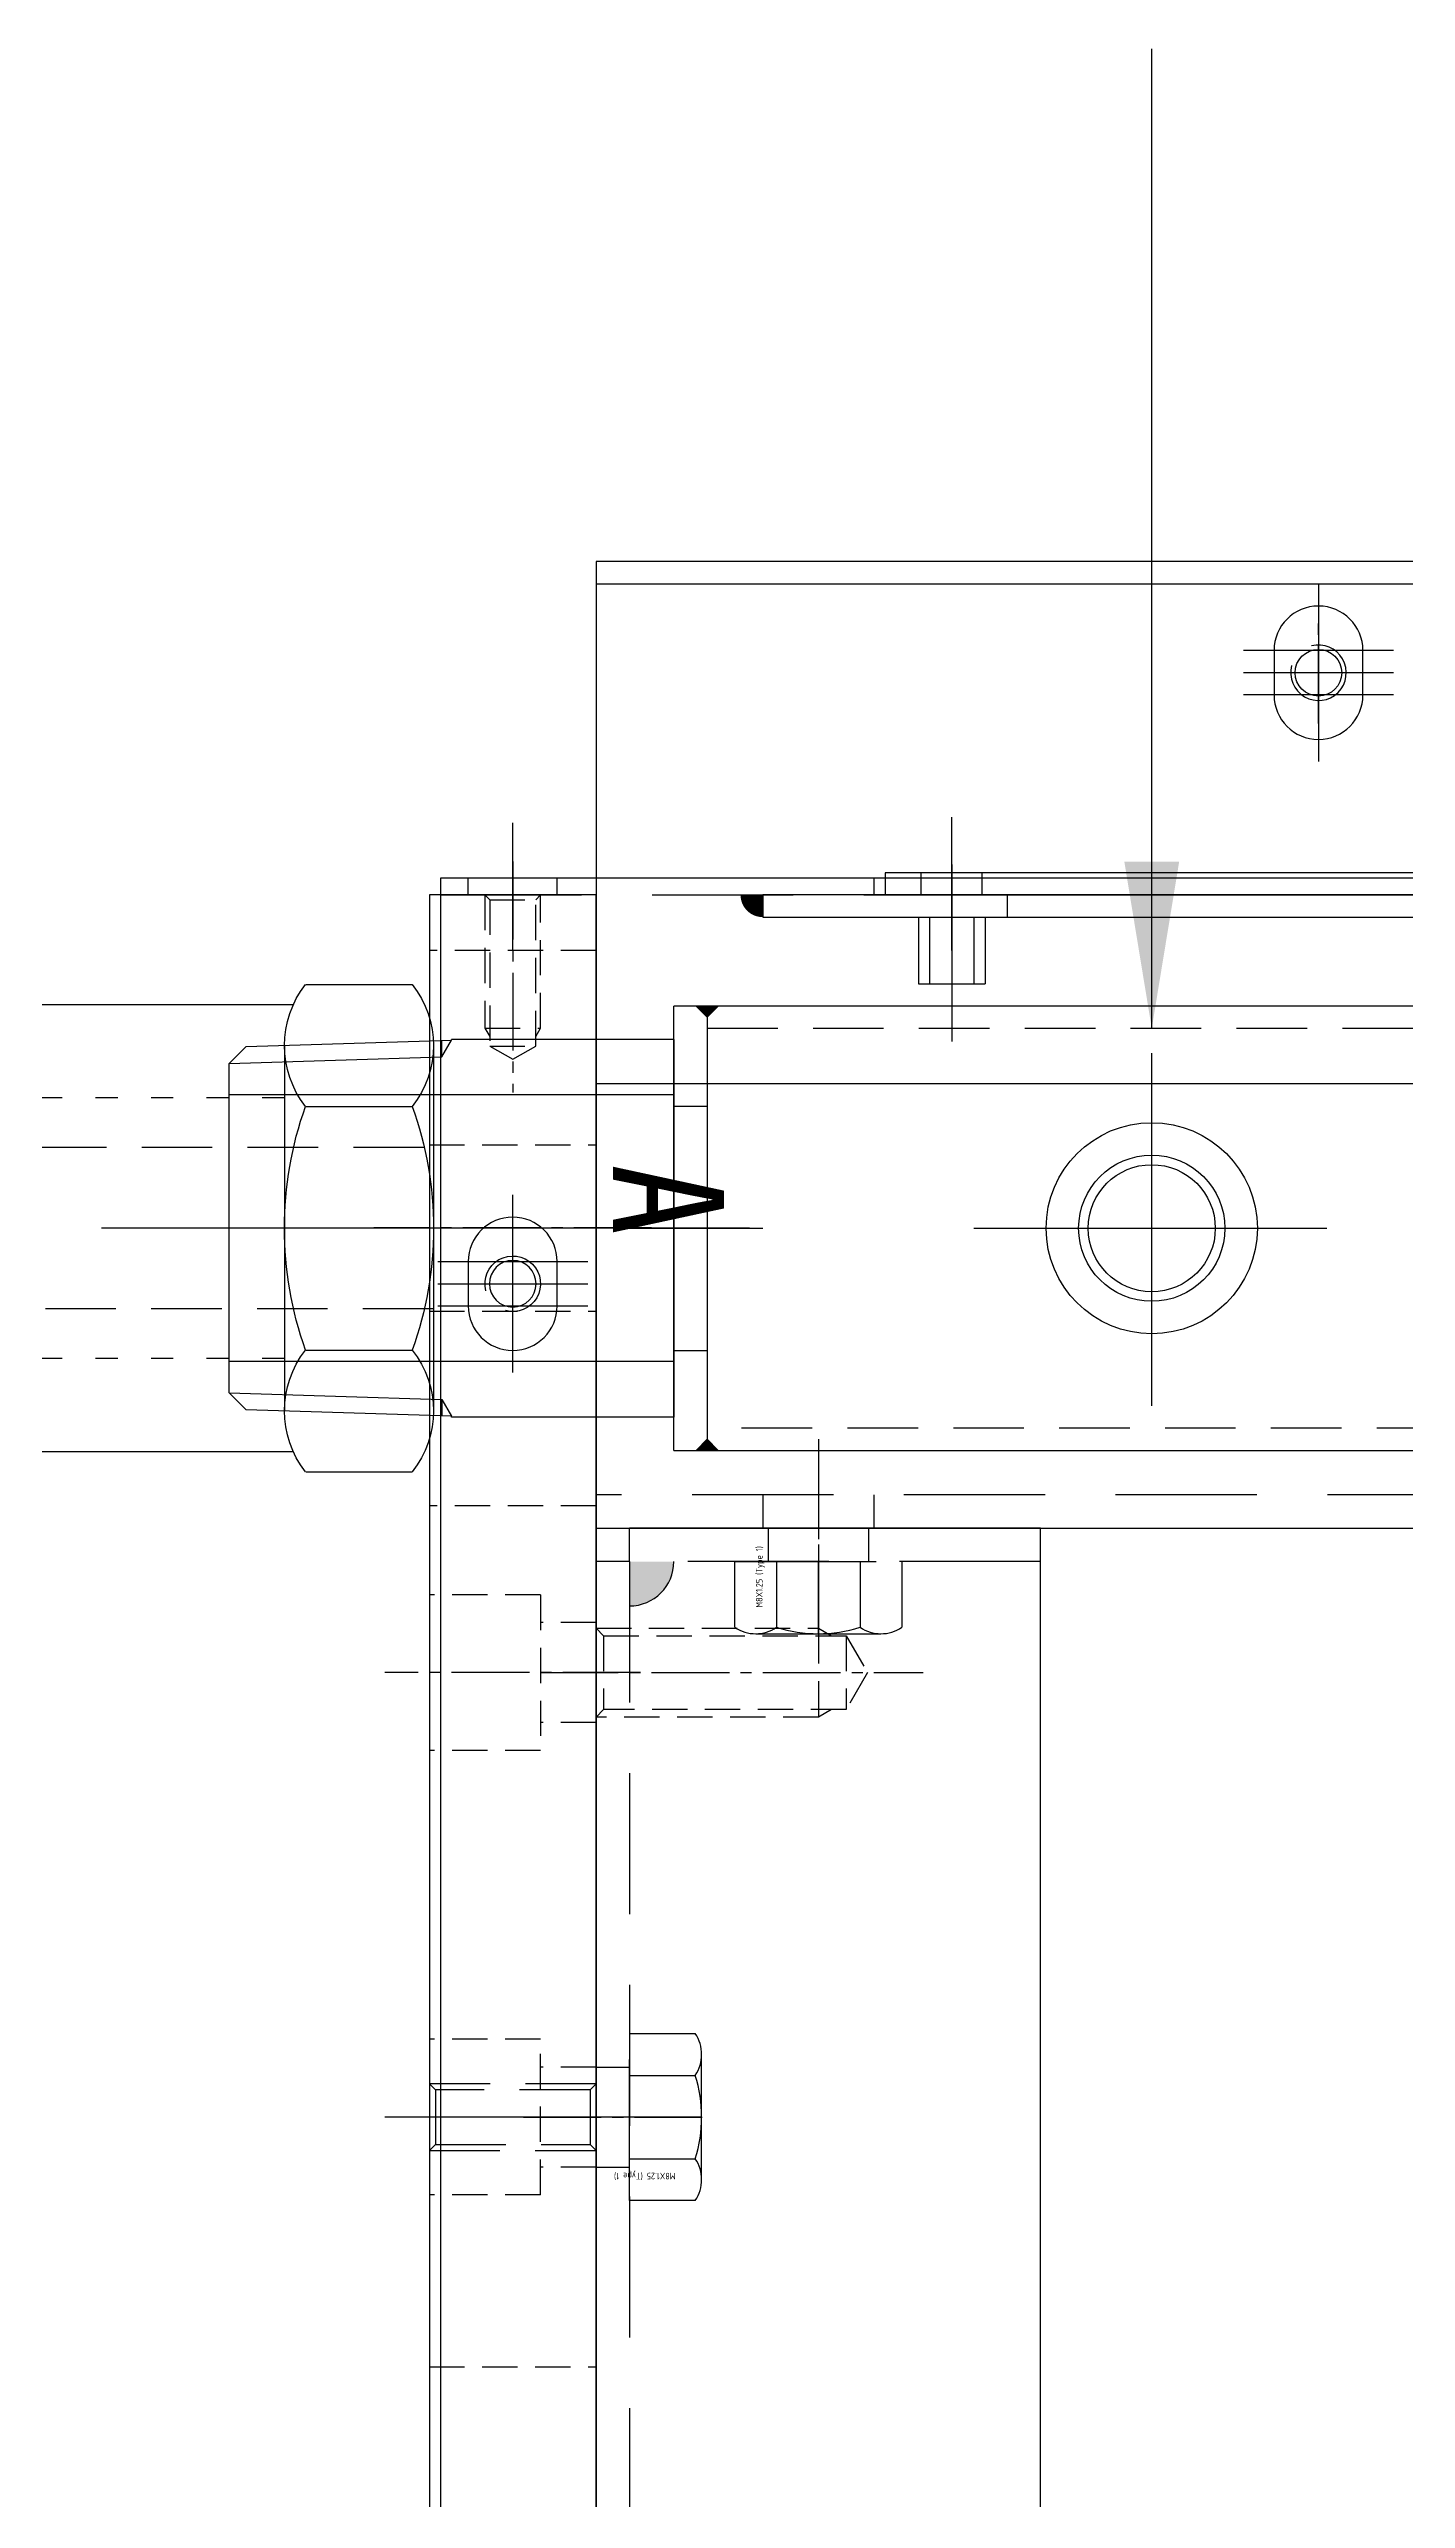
# Model space of a CAD drawing. Header units: millimetres. Extents: x 282 to 14566, y -4134 to 5341.
# Drawn here: x 8191.9 to 8314, y 1956 to 2176.5 of the extents above; entities that cross this region are included whole.
import ezdxf
from ezdxf.enums import TextEntityAlignment as Align

# ---------------------------------------------------------------- set-up
doc = ezdxf.new("R2010")
doc.units = ezdxf.units.MM
for name, pattern in [('CENTER', [50.8, 31.75, -6.35, 6.35, -6.35]), ('CENTER1', [10, 7, -1, 1, -1]), ('DASHED', [5, 2, -3]), ('HIDDEN', [9.525, 6.35, -3.175]), ('HIDDEN2', [4.7625, 3.175, -1.5875]), ('HIDDENX2', [19.05, 12.7, -6.35]), ('PHANTOM', [63.5, 31.75, -6.35, 6.35, -6.35, 6.35, -6.35])]:
    doc.linetypes.add(name, pattern=pattern)
for name, color, linetype in [('BALL-VALVE-1', 1, 'CENTER'), ('BALL-VALVE-2', 2, 'HIDDEN'), ('BALL-VALVE-3', 3, 'DASHED'), ('BALL-VALVE-4', 4, 'PHANTOM'), ('BALL-VALVE-5', 7, 'Continuous'), ('BALL-VALVE-8', 8, 'Continuous'), ('CENTER', 1, 'CENTER'), ('THIN', 3, 'Continuous')]:
    doc.layers.add(name, color=color, linetype=linetype)
doc.styles.add('HAN', font='')
doc.styles.get("Standard").update_dxf_attribs({"font": 'ISOCP.SHX', "bigfont": 'WHGTXT.SHX'})
doc.styles.get('HAN').set_extended_font_data('GulimChe')
doc.dimstyles.new('PS-6', dxfattribs={"dimscale": 6, "dimtxt": 3.2, "dimasz": 2.5, "dimexe": 2, "dimexo": 2.5, "dimgap": 2, "dimtad": 1, "dimtoh": 1, "dimdec": 3, "dimrnd": 0.005, "dimzin": 12, "dimdsep": 46, "dimtxsty": 'Standard', "dimcen": 0, "dimclrt": 2, "dimazin": 3, "dimtfac": 1, "dimtdec": 3, "dimtofl": 0, "dimtmove": 0, "dimatfit": 3, "dimfxl": 0, "dimtolj": 1, "dimtzin": 0, "dimarcsym": 0})

# ---------------------------------------------------------------- blocks, each defined once
blk = doc.blocks.new('A$C065017E1')
at = {"color": 1, "linetype": 'CENTER1'}
for p, q in [((-585, 565.42), (-585, 574.58)), ((-580.42, 570), (-589.58, 570)), ((-655, 480), (-620.58, 480))]:
    blk.add_line(p, q, dxfattribs=at)
at = {"linetype": 'HIDDEN2'}
for p, q in [((-630, 484), (-630, 476)), ((-627.5, 483.32), (-627.5, 476.68))]:
    blk.add_line(p, q, dxfattribs=at)
at = {"color": 2, "ltscale": 10}
blk.add_lwpolyline([(-650, 580), (-650, 0), (0, 0), (0, 580)], close=True, dxfattribs=at)
at = {"linetype": 'HIDDEN2'}
for points in [[(-650, 484), (-630, 484), (-628.83, 483.32)], [(-650, 484), (-649.32, 483.32), (-649.32, 476.68), (-650, 476)], [(-649.32, 483.32), (-627.5, 483.32), (-625.58, 480), (-627.5, 476.68), (-649.32, 476.68)], [(-628.83, 476.68), (-630, 476), (-650, 476)]]:
    blk.add_lwpolyline(points, dxfattribs=at)
at = {"color": 3}
blk.add_circle((-585, 570), 2.1, dxfattribs=at)
blk.add_arc((-585, 570), 2.5, 164.966, 104.591)
blk = doc.blocks.new('A$C52180AF6')
at = {"color": 2, "linetype": 'HIDDENX2'}
for p, q in [((6.5, -5.63), (6.5, 5.63)), ((0, 3.75), (5.92, 3.75)), ((0, -3.75), (5.92, -3.75))]:
    blk.add_line(p, q, dxfattribs=at)
blk.add_lwpolyline([(0, -7.51), (0, 7.51), (5.92, 7.51, -0.309401), (5.92, 3.75, -0.154701), (5.92, -3.75, -0.309401), (5.92, -7.51)], format="xyb", close=True, dxfattribs=at)
at = {"layer": 'CENTER'}
blk.add_line((6.5, 0), (0, 0), dxfattribs=at)
at = {"color": 2, "linetype": 'HIDDENX2'}
blk.add_text('M8X1.25 (Type 1)', height=0.6, rotation=180, dxfattribs=at).set_placement((4.16, -5.32), align=Align.MIDDLE_LEFT)
blk = doc.blocks.new('A$C69761F78')
h = blk.add_hatch(color=256)
h.dxf.hatch_style = 1
h.paths.add_polyline_path([(3, 46), (3, 50), (7, 50, -0.414214)])
at = {"color": 1, "linetype": 'CENTER1'}
for p, q in [((20, 59.54), (20, 43.46)), ((-6.54, 0), (9.54, 0))]:
    blk.add_line(p, q, dxfattribs=at)
at = {"color": 3}
for p, q in [((40, 53), (3, 53)), ((3, 50), (3, 53)), ((40, -353), (40, 53)), ((0, -350), (0, 50)), ((3, 50), (0, 50))]:
    blk.add_line(p, q, dxfattribs=at)
at = {"color": 2, "linetype": 'HIDDEN2'}
for p, q in [((15.5, 53), (15.5, 50)), ((24.5, 53), (24.5, 50)), ((0, 4.5), (3, 4.5)), ((0, -4.5), (3, -4.5))]:
    blk.add_line(p, q, dxfattribs=at)
at = {"color": 2, "linetype": 'HIDDENX2'}
for p, q in [((3, 50), (3, -350)), ((40, 50), (3, 50))]:
    blk.add_line(p, q, dxfattribs=at)
blk.add_arc((3, 50), 4, 270, 0, dxfattribs=at)
at = {"rotation": 270}
blk.add_blockref('A$C52180AF6', (20, 50), dxfattribs=at)
blk.add_blockref('A$C52180AF6', (3, 0))
blk = doc.blocks.new('A$C5C183642')
at = {"color": 1, "linetype": 'CENTER1'}
blk.add_line((-610, -8), (-610, 5), dxfattribs=at)
at = {"color": 2, "linetype": 'HIDDENX2'}
for p, q in [((-615, -3), (-615, 0)), ((-605, -3), (-605, 0)), ((20, -3), (-630, -3))]:
    blk.add_line(p, q, dxfattribs=at)
at = {"color": 3}
blk.add_lwpolyline([(20, -40), (-630, -40), (-630, 0), (20, 0)], close=True, dxfattribs=at)
blk = doc.blocks.new('A$C763D30CA')
at = {"color": 250, "linetype": 'CENTER1'}
blk.add_line((-303, 18), (-303, -3), dxfattribs=at)
at = {"color": 250, "linetype": 'HIDDEN'}
for points in [[(-306, 15), (-305.46, 14.46), (-300.54, 14.46), (-300, 15)], [(-305.46, 14.46), (-305.46, 0.54)], [(-300.54, 0.54), (-300.54, 14.46)], [(-306, 0), (-305.46, 0.54), (-300.54, 0.54), (-300, 0)]]:
    blk.add_lwpolyline(points, dxfattribs=at)
at = {"layer": 'THIN', "color": 250, "linetype": 'HIDDEN'}
for points in [[(-306, 15), (-306, 0)], [(-300, 0), (-300, 15)]]:
    blk.add_lwpolyline(points, dxfattribs=at)
blk = doc.blocks.new('A$C4F3D6082')
at = {"color": 1, "linetype": 'CENTER1'}
for p, q in [((7.5, 523), (7.5, 502.21)), ((7.5, 480.5), (7.5, 489.5)), ((12, 485), (3, 485)), ((-4, 450), (19, 450)), ((-4, 410), (19, 410))]:
    blk.add_line(p, q, dxfattribs=at)
at = {"linetype": 'HIDDEN2'}
for p, q in [((0, 515), (15, 515)), ((0, 465), (15, 465)), ((5, 457), (5, 443)), ((5, 457), (15, 457)), ((0, 454.5), (5, 454.5)), ((0, 445.5), (5, 445.5)), ((5, 443), (15, 443))]:
    blk.add_line(p, q, dxfattribs=at)
at = {"color": 2, "linetype": 'HIDDEN2'}
for p, q in [((10, 508), (5, 508)), ((9.57, 506.4), (5.43, 506.4)), ((5, 403), (5, 417)), ((5, 417), (15, 417)), ((0, 414.5), (5, 414.5)), ((0, 405.5), (5, 405.5)), ((5, 403), (15, 403)), ((15, 387.5), (0, 387.5))]:
    blk.add_line(p, q, dxfattribs=at)
at = {"color": 6, "linetype": 'HIDDEN2'}
for p, q in [((15, 497.52), (0, 497.52)), ((15, 482.52), (0, 482.52))]:
    blk.add_line(p, q, dxfattribs=at)
at = {"color": 6, "linetype": 'CENTER1'}
blk.add_line((-5, 490.02), (20, 490.02), dxfattribs=at)
at = {"color": 30}
blk.add_lwpolyline([(0, 0), (0, 520), (15, 520), (15, 0)], close=True, dxfattribs=at)
at = {"color": 2, "linetype": 'HIDDEN2'}
for points in [[(5.43, 507.25), (5, 508), (5, 520)], [(10, 520), (9.57, 519.57), (5.43, 519.57), (5, 520)], [(9.57, 519.57), (9.57, 506.4), (7.5, 505.21), (5.43, 506.4), (5.43, 519.57)], [(10, 520), (10, 508), (9.57, 507.25)]]:
    blk.add_lwpolyline(points, dxfattribs=at)
at = {"color": 3}
blk.add_circle((7.5, 485), 2.1, dxfattribs=at)
blk.add_arc((7.5, 485), 2.5, 345.409, 285.034)
at = {"xscale": -1, "rotation": 90}
blk.add_blockref('A$C763D30CA', (15, 107), dxfattribs=at)
at = {"color": 2, "style": 'HAN'}
blk.add_text('A', height=10, rotation=90, dxfattribs=at).set_placement((-1.51, 489.35))
blk = doc.blocks.new('A$C197C64E6')
at = {"color": 1, "linetype": 'CENTER'}
blk.add_line((-603, -4.74), (-603, 11.2), dxfattribs=at)
for p, q in [((-606, 6), (-600, 6)), ((-606, 0), (-606, 6)), ((-605, 0), (-605, 6)), ((-601, 0), (-601, 6)), ((-600, 0), (-600, 6))]:
    blk.add_line(p, q)
at = {"color": 2, "linetype": 'HIDDEN'}
blk.add_line((-598, -2), (-598, 0), dxfattribs=at)
at = {"color": 3}
blk.add_lwpolyline([(0, 0), (0, -2), (-620, -2), (-620, 0)], close=True, dxfattribs=at)
blk = doc.blocks.new('A$C664E0AA2')
h = blk.add_hatch(color=256)
h.dxf.hatch_style = 1
h.paths.add_polyline_path([(-600, -22, -0.414214), (-602, -20), (-600, -20)])
at = {"color": 3}
for q in [(-534, 8), (-615, -18.5)]:
    blk.add_line((-615, 8), q, dxfattribs=at)
at = {"color": 1, "linetype": 'CENTER'}
for p, q in [((-550, 8), (-550, -8)), ((-543.25, 2), (-556.75, 2)), ((-543.25, 0), (-556.75, 0)), ((-543.25, -2), (-556.75, -2)), ((-622.5, -25), (-622.5, -13.5)), ((-622.5, -63), (-622.5, -47)), ((-629.25, -53), (-615.75, -53)), ((-629.25, -55), (-615.75, -55)), ((-629.25, -57), (-615.75, -57))]:
    blk.add_line(p, q, dxfattribs=at)
at = {"color": 2, "linetype": 'HIDDENX2'}
for p, q in [((-626.5, -20), (-626.5, -18.5)), ((-618.5, -20), (-618.5, -18.5)), ((-590, -18.5), (-590, -20)), ((-629, -20), (49, -20))]:
    blk.add_line(p, q, dxfattribs=at)
at = {"color": 3}
for points in [[(-546, 2, 1), (-554, 2), (-554, -2, 1), (-546, -2)], [(-618.5, -53, 1), (-626.5, -53), (-626.5, -57, 1), (-618.5, -57)]]:
    blk.add_lwpolyline(points, format="xyb", close=True, dxfattribs=at)
blk.add_lwpolyline([(49, -541.5), (49, -18.5), (-629, -18.5), (-629, -541.5)], close=True, dxfattribs=at)
at = {"xscale": -1, "rotation": 180}
blk.add_blockref('A$C197C64E6', (20, -22), dxfattribs=at)
blk = doc.blocks.new('A$C086D17AC')
for p, q in [((0, -17), (0, 17)), ((0, 17), (20, 17)), ((20.87, 15.42), (20.87, 16.9)), ((0, 12), (40, 12)), ((0, -12), (40, -12)), ((20.87, -15.42), (20.87, -16.9)), ((0, -17), (20, -17))]:
    blk.add_line(p, q)
blk.add_lwpolyline([(20, 17), (20, 16.92), (38.47, 16.35), (40, 14.82), (40, -14.82), (38.47, -16.35), (20, -16.92), (20, -17)])
at = {"layer": 'CENTER'}
blk.add_line((-6.81, 0), (44.74, 0), dxfattribs=at)
at = {"layer": 'THIN'}
for points in [[(40, 14.82), (20.87, 15.42), (20, 16.92)], [(40, -14.82), (20.87, -15.42), (20, -16.92)]]:
    blk.add_lwpolyline(points, dxfattribs=at)
blk = doc.blocks.new('A$C13B9252F')
for points in [[(-79, 52), (-80, 51), (-81, 52)], [(-80, 13), (-81, 12), (-79, 12)]]:
    blk.add_hatch(color=256).paths.add_polyline_path(points)
at = {"color": 2, "linetype": 'HIDDEN2', "ltscale": 2}
for p, q in [((-80, 50), (520, 50)), ((-83, 43), (-80, 43)), ((-83, 21), (-80, 21)), ((520, 14), (-80, 14))]:
    blk.add_line(p, q, dxfattribs=at)
at = {"color": 1, "linetype": 'CENTER1', "ltscale": 2}
blk.add_line((-88, 32), (-75, 32), dxfattribs=at)
for points in [[(-83, 12), (-83, 52)], [(-83, 12), (523, 12), (523, 52), (-83, 52)], [(-81, 52), (-80, 51), (-80, 13), (-81, 12)], [(-80, 51), (-79, 52)], [(-79, 12), (-80, 13)]]:
    blk.add_lwpolyline(points)
for radius in [9.5, 5.72]:
    blk.add_circle((-40, 32), radius)
at = {"layer": 'CENTER'}
for p, q in [((-40, 16), (-40, 48)), ((-56, 32), (-24, 32))]:
    blk.add_line(p, q, dxfattribs=at)
at = {"layer": 'THIN'}
blk.add_circle((-40, 32), 6.58, dxfattribs=at)
at = {"rotation": 180}
blk.add_blockref('A$C086D17AC', (-83, 32), dxfattribs=at)
blk = doc.blocks.new('A$C53025D84')
at = {"layer": 'BALL-VALVE-1'}
for p, q in [((123.76, 60.25), (123.76, -78.79)), ((181.53, -53.51), (65.99, -53.51))]:
    blk.add_line(p, q, dxfattribs=at)
at = {"layer": 'BALL-VALVE-2'}
for p, q in [((179.64, -46.25), (67.87, -46.25)), ((178.79, -60.78), (68.72, -60.78))]:
    blk.add_line(p, q, dxfattribs=at)
at = {"layer": 'BALL-VALVE-3'}
for p, q in [((139.43, -16.1), (108.08, -16.1)), ((108.11, -41.78), (103.64, -41.78)), ((139.43, -40.62), (108.08, -40.62)), ((166.23, -41.78), (139.4, -41.78)), ((108.11, -65.25), (103.64, -65.25)), ((166.23, -65.25), (139.4, -65.25))]:
    blk.add_line(p, q, dxfattribs=at)
at = {"layer": 'BALL-VALVE-4'}
for p, q in [((108.11, -33.4), (102.83, -33.4)), ((167.03, -33.4), (139.4, -33.4)), ((108.11, -73.63), (102.83, -73.63)), ((167.03, -73.63), (139.4, -73.63))]:
    blk.add_line(p, q, dxfattribs=at)
blk.add_lwpolyline([(106.99, -53.51), (106.99, 41.49, -1), (140.52, 41.49), (140.52, -53.51, -1), (106.99, -53.51, -1)], format="xyb", dxfattribs=at)
at = {"layer": 'BALL-VALVE-5'}
for p, q in [((88.31, -31.59), (69.79, -31.59)), ((92.14, -31.59), (101.72, -31.59)), ((168.14, -31.59), (177.72, -31.59)), ((67.87, -69.97), (67.87, -37.06)), ((90.23, -69.97), (90.23, -37.06)), ((90.23, -69.97), (90.23, -37.06)), ((103.64, -69.97), (103.64, -37.06)), ((166.23, -69.97), (166.23, -37.06)), ((179.64, -69.97), (179.64, -37.06)), ((88.31, -42.55), (69.79, -42.55)), ((92.14, -42.55), (101.72, -42.55)), ((168.14, -42.55), (177.72, -42.55)), ((88.31, -64.48), (69.79, -64.48)), ((92.14, -64.48), (101.72, -64.48)), ((168.14, -64.48), (177.72, -64.48)), ((88.31, -75.44), (69.79, -75.44)), ((92.14, -75.44), (101.72, -75.44)), ((168.14, -75.44), (177.72, -75.44))]:
    blk.add_line(p, q, dxfattribs=at)
for points in [[(108.11, -75.87), (139.4, -75.87), (139.4, -31.16), (108.11, -31.16)], [(123.76, -66.41), (134.92, -59.96), (134.92, -47.06), (123.76, -40.62), (112.59, -47.06), (112.59, -59.96)]]:
    blk.add_lwpolyline(points, close=True, dxfattribs=at)
for radius in [13.97, 11.17, 6.71]:
    blk.add_circle((123.76, -53.51), radius, dxfattribs=at)
for centre, radius, start, end in [((76.66, -37.07), 8.79, 141.4251, 218.5749), ((81.44, -37.07), 8.79, 321.4251, 38.5749), ((99.01, -37.07), 8.79, 141.4251, 218.5749), ((94.85, -37.07), 8.79, 321.4251, 38.5749), ((175.01, -37.07), 8.79, 141.4251, 218.5749), ((170.85, -37.07), 8.79, 321.4251, 38.5749), ((100.19, -53.51), 32.32, 160.1638, 199.8362), ((57.91, -53.51), 32.32, 340.1638, 19.8362), ((122.54, -53.51), 32.32, 160.1638, 199.8362), ((71.32, -53.51), 32.32, 340.1638, 19.8362), ((198.54, -53.51), 32.32, 160.1638, 199.8362), ((147.32, -53.51), 32.32, 340.1638, 19.8362), ((76.66, -69.96), 8.79, 141.4251, 218.5749), ((81.44, -69.96), 8.79, 321.4251, 38.5749), ((99.01, -69.96), 8.79, 141.4251, 218.5749), ((94.85, -69.96), 8.79, 321.4251, 38.5749), ((175.01, -69.96), 8.79, 141.4251, 218.5749), ((170.85, -69.96), 8.79, 321.4251, 38.5749)]:
    blk.add_arc(centre, radius, start, end, dxfattribs=at)
at = {"layer": 'BALL-VALVE-8'}
blk.add_circle((123.76, -53.51), 5.42, dxfattribs=at)
blk = doc.blocks.new('A$C69F530FE')
at = {"color": 1, "linetype": 'CENTER'}
blk.add_line((-586, 5), (-586, -7), dxfattribs=at)
at = {"color": 2, "linetype": 'HIDDEN'}
for p, q in [((-588.75, 0), (-588.75, -2)), ((-583.25, 0), (-583.25, -2))]:
    blk.add_line(p, q, dxfattribs=at)
at = {"color": 3}
blk.add_lwpolyline([(6, -2), (-592, -2), (-592, 0), (6, 0)], close=True, dxfattribs=at)

msp = doc.modelspace()

# ---------------------------------------------------------------- block references
for name, p in [('A$C664E0AA2', (8856.162, 2120.349)), ('A$C065017E1', (8891.162, 1550.349)), ('A$C13B9252F', (8331.162, 2038.349)), ('A$C69761F78', (8241.162, 1990.349))]:
    msp.add_blockref(name, p)
at = {"xscale": -1, "rotation": 180}
for name, p in [('A$C69F530FE', (8859.162, 2100.349)), ('A$C5C183642', (8871.162, 2043.349))]:
    msp.add_blockref(name, p, dxfattribs=at)
at = {"xscale": -1}
msp.add_blockref('A$C4F3D6082', (8241.162, 1580.349), dxfattribs=at)
at = {"ltscale": 10, "xscale": -1, "rotation": 180}
msp.add_blockref('A$C53025D84', (8046.894, 2016.836), dxfattribs=at)

# ---------------------------------------------------------------- leaders
msp.add_leader([(8291.162, 2088.333), (8291.162, 2176.49)], dimstyle='PS-6', override={"dimgap": 2, "dimtad": 1})

doc.saveas('drawing.dxf')
